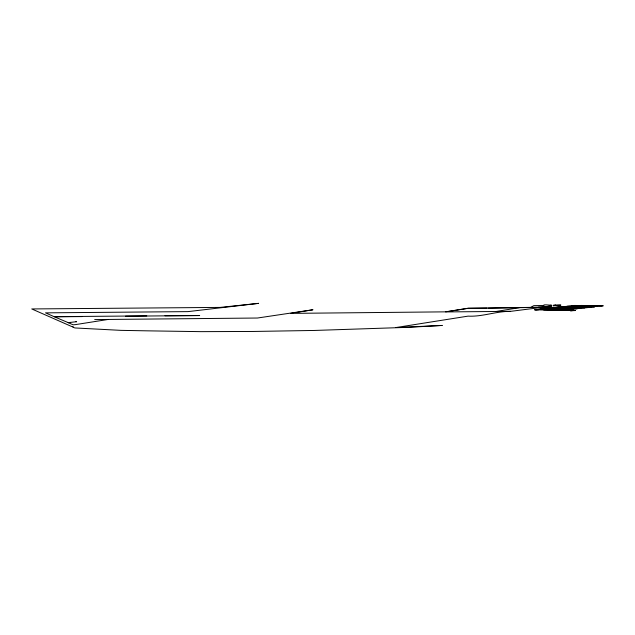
<?xml version="1.0" encoding="UTF-8"?>
<svg xmlns="http://www.w3.org/2000/svg" width="635" height="635" viewBox="0 0 635 635"><rect width="100%" height="100%" fill="white"/><g stroke="black" fill="none" stroke-linecap="round" stroke-linejoin="round"><path stroke-width="0.95" d="M547.354 306.522L551.871 305.991L550.601 305.316L551.307 305.054C550.696 305.633 541.322 303.601 544.036 306.118L543.616 306.538L545.274 306.864L538.345 307.181M530.884 307.308L533.789 305.649L543.258 305.467M569.658 310.412L534.654 309.824L549.219 308.07L578.033 308.642L568.389 309.57L540.329 309.253M575.064 308.118L587.145 307.197L576.937 307.864M496.094 311.483L519.374 307.673L542.822 307.324L551.823 307.761L544.886 307.157L468.217 308.316L445.659 311.928L510.524 311.356L543.504 307.181M565.833 308.388L556.633 309.443L573.183 309.102M94.686 319.58L257.461 318.024L312.984 309.753L290.886 313.38L445.452 311.849L468.098 308.245L486.974 308.11M107.815 319.508L75.216 324.66L73.136 324.795L68.207 322.723L70.62 322.644M510.524 311.356C496.205 311.182 482.433 316.905 468.051 316.135L395.97 327.541L442.301 325.438L408.757 327.311L314.309 330.454L253.333 331.454L200.938 331.645L147.455 330.843L120.896 330.359L74.914 327.946L72.628 327.112L73.152 326.557L71.707 326.525L31.75 308.943L220.202 307.403L258.635 303.355L187.984 311.618L45.522 312.857L54.078 316.667L146.78 315.889M559.244 307.348L578.302 306.895M568.476 306.943L571.468 306.888L560.713 306.935L569.095 306.864M564.571 307.483L563.602 307.61L571.746 307.665M544.6 307.046L550.085 306.38L544.362 306.689M553.466 305.8L555.538 305.546L555.53 305.014L553.934 304.983L553.117 305.705L560.895 305.102L555.53 305.014M558.625 306.975L552.029 307.729L560.491 307.022L553.355 307.57M538.393 309.832L535.48 309.777L552.394 308.126M534.654 309.824L550.505 308.094M564.063 307.602L561.459 307.896L584.652 307.919L591.375 307.213L587.042 307.205M602.036 305.895L574.564 305.443L563.824 306.665L590.026 306.499L567.349 306.268M569.555 306.792L580.684 305.546M568.404 308.57L572.286 308.435M544.997 306.649L551.378 305.927M577.596 306.832L581.168 306.427M555.403 309.491L565.714 308.332M554.585 309.475L564.999 308.316L569.27 308.483M576.501 307.475L582.001 306.895L594.543 306.927L577.35 307.165L569.206 308.023M571.111 308.054L574.786 307.856M541.179 309.158L551.021 308.102M562.65 309.189L569.698 308.435M583.128 306.427L593.844 305.768M583.748 306.364L590.082 305.705M596.344 305.808L593.36 306.118L603.25 305.808L581.223 305.443L574.199 306.165L580.112 306.292M584.652 307.919L572.905 308.086M557.292 307.546L555.331 307.737L564.459 307.165M558.34 307.57L560.3 307.372M567.563 307.999L568.111 307.943L561.459 307.896M586.026 306.832L589.709 306.721L587.764 306.705M597.519 306.165L589.121 306.784M579.168 306.38L586.621 305.649M572.532 310.578L570.46 310.785L575.461 310.523L562.721 310.388M576.199 307.007L584.914 306.903M519.374 307.673L488.259 308.166M570.174 306.967L576.977 306.903M125.524 316.198L199.676 315.547L164.973 315.746M82.256 316.587L54.404 316.809L68.223 322.636L76.621 321.699L75.922 321.699M560.229 308.951L546.473 308.84M561.062 306.903L568.269 306.943M559.967 309.475L563.015 309.499M587.105 306.475L589.494 306.499M583.041 307.054L584.327 307.062M561.388 307.134L576.239 307.157L568.642 308.015L573.524 307.467L565.333 307.396L567.658 307.11L561.261 307.896L553.172 307.753M574.619 307.459L579.787 307.507M561.84 310.261L543.663 309.936M560.911 308.975L563.769 309.007M543.592 309.197L555.752 309.348M572.159 305.713L578.175 305.816M559.673 307.824L554.363 307.729L561.078 307.165M570.619 308.626L576.913 308.745M564.094 307.094L559.84 307.086M566.404 307.149L567.174 307.165L559.364 307.856L560.133 307.872M561.197 307.149L563.118 307.197M559.141 307.253L562.142 307.292M564.055 307.388L564.825 307.403M558.379 307.332L561.165 307.388M561.713 307.618L562.475 307.634M556.014 307.562L559.213 307.586M571.595 307.784L573.262 307.824"/></g></svg>
